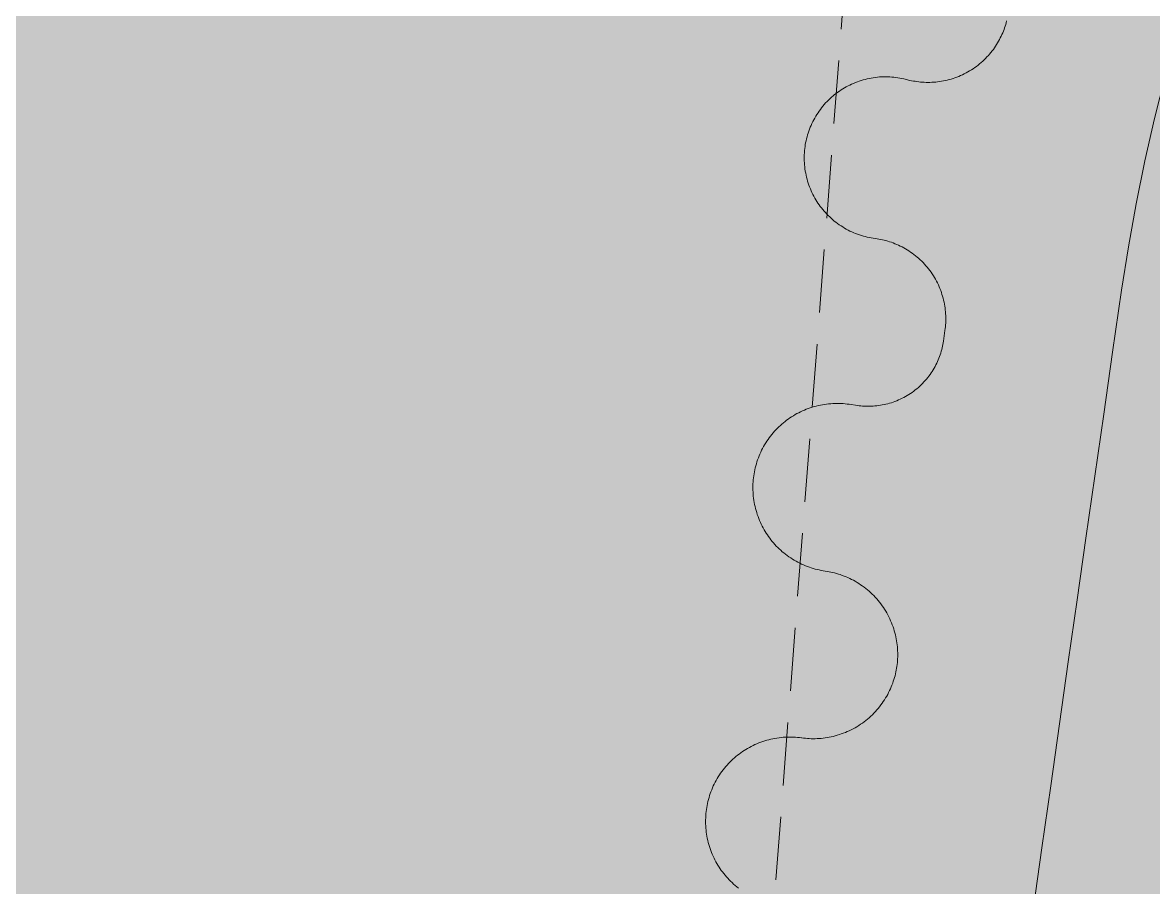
# Model space of a CAD drawing. Header units: millimetres. Extents: x 833941507 to 1669051331, y 817666127 to 1636299673.
# Drawn here: x 834573603.8 to 834573771.5, y 817990378.1 to 817990506.4 of the extents above; entities that cross this region are included whole.
import ezdxf

# ---------------------------------------------------------------- set-up
doc = ezdxf.new("R2010")
doc.units = ezdxf.units.MM
doc.header["$LTSCALE"] = 3
doc.linetypes.add('B0703', pattern=[4.6875, 3.125, -1.5625])
for name, color, linetype, lineweight in [('Hatch (CARR)', 252, 'Continuous', 35), ('Hatch (LTC&CB)', 252, 'Continuous', 35), ('UAJ-23FLOR-h', 251, 'Continuous', 9), ('UAJ-25CEIL-z', 8, 'B0703', 9), ('UAJ-42INFI', 1, 'Continuous', 18), ('UAJ-42INFI-a', 1, 'Continuous', 13), ('UAJ-42INFI-h', 251, 'Continuous', 9)]:
    doc.layers.add(name, color=color, linetype=linetype, lineweight=lineweight)
doc.layers.add('UAJ-00XREF', color=7, linetype='Continuous')

# ---------------------------------------------------------------- blocks, each defined once
blk = doc.blocks.new('GBP-LTC-LB01')
at = {"layer": 'UAJ-23FLOR-h'}
h = blk.add_hatch(dxfattribs=at)
h.set_pattern_fill('EARTH,_O', color=256, scale=180, angle=45)
h.set_pattern_definition([(48.9989, (834576001.8, 818046085.3), (-112.727, 1612.5107), [1143, -1143]), (48.9989, (834575678.3, 818046366.6), (-112.727, 1612.5107), [1143, -1143]), (48.9989, (834575354.8, 818046647.8), (-112.727, 1612.5107), [1143, -1143]), (138.9989, (834575340.7, 818046849.3), (-1612.5107, -112.727), [1143, -1143]), (138.9989, (834575621.9, 818047172.8), (-1612.5107, -112.727), [1143, -1143]), (138.9989, (834575903.1, 818047496.3), (-1612.5107, -112.727), [1143, -1143])])
h.paths.add_polyline_path([(834572173.05, 818200349.17), (834310583.74, 818182062.08), (834331502.24, 817882831.69), (834364939.69, 817885169.23), (834473095.7, 818011283.6), (834480533.7, 818020120.4), (834485095.05, 818025709.55), (834491375.7, 818033619), (834497063.4, 818041013), (834493145.8, 818043678.7), (834512788.5, 818074029.25), (834518712.45, 818083675.25), (834526231.3, 818096325.1), (834534646.05, 818111073.05), (834545956, 818131981.3), (834557204.6, 818154198.8), (834564040, 818168496.8), (834570941.16, 818183576.43), (834578367.8, 818200696.3)])
h.paths.add_polyline_path([(834382131.31, 817956469.98), (834418268.73, 817958996.07), (834422062.41, 817963855.9), (834428403.04, 817964299.38), (834467239.2, 818010695.58), (834466445.21, 818021738.79), (834476097.72, 818035709.03), (834485267.1, 818048983.2), (834487014.89, 818051460.43), (834497268.33, 818067303.42), (834492893.38, 818129890.09), (834448056.59, 818126755.66), (834416896.58, 818105052.11), (834382061.37, 818080788.99), (834386167.45, 818022059.16), (834377588.38, 818021459.47)], flags=16)
edge = h.paths.add_edge_path(flags=16)
edge.add_line((834540292.29, 818142076.07), (834533466.32, 818141614.13))
edge.add_line((834533466.32, 818141614.13), (834523258.01, 818143862.71))
edge.add_line((834523258.01, 818143862.71), (834525896.87, 818155838.93))
edge.add_arc((834558382.43, 818267025.45), 115835.02, 237.2183981, 253.7131266, ccw=False)
edge.add_line((834495664.92, 818169638.25), (834498267.59, 818132356.98))
edge.add_line((834498267.59, 818132356.98), (834496346.42, 818130135.01))
edge.add_line((834496346.42, 818130135.01), (834492879.88, 818129892.67))
edge.add_line((834492879.88, 818129892.67), (834494229.58, 818110587.62))
edge.add_line((834494229.58, 818110587.62), (834496326.13, 818110708.38))
edge.add_line((834496326.13, 818110708.38), (834498420.21, 818080753.55))
edge.add_line((834498420.21, 818080753.55), (834498046.12, 818080727.4))
edge.add_line((834498046.12, 818080727.4), (834498254.52, 818077746.38))
edge.add_line((834498254.52, 818077746.38), (834503061.09, 818078082.4))
edge.add_line((834503061.09, 818078082.4), (834504979.52, 818081212.1))
edge.add_line((834504979.52, 818081212.1), (834509429.02, 818088470.93))
edge.add_line((834509429.02, 818088470.93), (834515217.16, 818097913.59))
edge.add_line((834515217.16, 818097913.59), (834526067.43, 818116415.54))
edge.add_line((834526067.43, 818116415.54), (834532489.2, 818127888.68))
edge.add_line((834532489.2, 818127888.68), (834534830.9, 818132146.3))
edge.add_line((834534830.9, 818132146.3), (834540292.29, 818142076.07))
h = blk.add_hatch(dxfattribs=at)
h.set_pattern_fill('EARTH,_O', color=256, scale=180, angle=45)
h.set_pattern_definition([(45.0000001, (-1082349.7, 54794.9), (-3e-06, 1616.4461018), [1143, -1143]), (45.0000001, (-1082652.8, 55098), (-3e-06, 1616.4461018), [1143, -1143]), (45.0000001, (-1082955.9, 55401.1), (-3e-06, 1616.4461018), [1143, -1143]), (135.0000001, (-1082955.9, 55603.1), (-1616.4461018, -3e-06), [1143, -1143]), (135.0000001, (-1082652.8, 55906.2), (-1616.4461018, -3e-06), [1143, -1143]), (135.0000001, (-1082349.7, 56209.3), (-1616.4461018, -3e-06), [1143, -1143])])
h.paths.add_polyline_path([(834669469.25, 818015499.17), (834651080.82, 818014213.79), (834651091.33, 818014066.03), (834669479.76, 818015351.52)], flags=16)
edge = h.paths.add_edge_path()
edge.add_arc((834611763.61, 818123015.07), 22001.28, 94.000719, 118.688683)
edge.add_line((834601201.89, 818142315.5), (834593918.34, 818141228.38))
edge.add_arc((834611768.4, 818123014.03), 25502.69, 93.997159, 134.421275, ccw=False)
edge.add_line((834609990.68, 818148454.69), (834618164.36, 818149025.84))
edge.add_line((834618164.36, 818149025.84), (834618408.29, 818145534.91))
edge.add_line((834618408.29, 818145534.91), (834616365.41, 818145392.16))
edge.add_line((834616365.41, 818145392.16), (834616609.39, 818141900.69))
edge.add_line((834616609.39, 818141900.69), (834611621.55, 818141552.15))
edge.add_line((834611621.55, 818141552.15), (834611377.61, 818145043.07))
edge.add_line((834611377.61, 818145043.07), (834610228.61, 818144962.74))
h.paths.add_polyline_path([(834673232.94, 818197365.88), (834607546.49, 818192773.89), (834599172.5, 818174435.3), (834588349.1, 818152374.5), (834578621.55, 818133890.65), (834568418.3, 818115665.3), (834556456.7, 818095618.3), (834546606.4, 818080041.6), (834532219.3, 818058623.75), (834523692.15, 818046595.75), (834515683.5, 818035708.5), (834508244.2, 818025929.9), (834500656.3, 818016266.1), (834489786.8, 818002934.1), (834483448.3, 817995421.3), (834478637.6, 817989841.7), (834458453.75, 817967379.3), (834441506.5, 817949096.36), (834383075.75, 817886437.08), (834482026.69, 817893354.51), (834551919.04, 817920008.6), (834634905.13, 817930637.13), (834634023, 817939309.35), (834633770.07, 817941795.89), (834633577.69, 817943687.02), (834508697.04, 817930983.61), (834507053.46, 817930191.44), (834506409.46, 817939426.96), (834507656.94, 817945566.73), (834503417.08, 818006767.03), (834503064.37, 818011762.67), (834514052.91, 818025791.94), (834520784.65, 818034889.35), (834526318.86, 818042436.94), (834532381.69, 818050705.63), (834536345.72, 818056472.68), (834542258.41, 818065225.62), (834550405.86, 818077286.91), (834561579, 818095001.96), (834574522.66, 818117080.03), (834587768.88, 818140310.21), (834609774.13, 818143594.98), (834610001.97, 818140335.89), (834634252.54, 818142031.47), (834636806.9, 818105492.47), (834642791.48, 818105913.75), (834646278.56, 818056032.58), (834640293.17, 818055614.16), (834643382.34, 818011424.91), (834641138.41, 818011267.96), (834645775.78, 817944927.87), (834639048.36, 817944243.52), (834640362.12, 817931328.11), (834651070.39, 817932706.91), (834650587.67, 817936476.13), (834685105.74, 817940896.86), (834685588.46, 817937127.64), (834691373.79, 817937868.57)])
blk = doc.blocks.new('inf_010')
at = {"layer": 'UAJ-42INFI'}
for points in [[(889586452.63, 757797939.76), (889586452.88, 757797939.69), (889586453.14, 757797939.62), (889586453.4, 757797939.56), (889586453.66, 757797939.5), (889586453.92, 757797939.44), (889586454.19, 757797939.4), (889586454.46, 757797939.36), (889586454.74, 757797939.32), (889586455.01, 757797939.29), (889586455.29, 757797939.27), (889586455.57, 757797939.25), (889586455.86, 757797939.24), (889586456.14, 757797939.24), (889586456.43, 757797939.24), (889586456.72, 757797939.25), (889586457, 757797939.27), (889586457.3, 757797939.29), (889586457.59, 757797939.32), (889586457.88, 757797939.36), (889586458.17, 757797939.41), (889586458.46, 757797939.46), (889586458.75, 757797939.52), (889586459.04, 757797939.59), (889586459.33, 757797939.67), (889586459.62, 757797939.75), (889586459.9, 757797939.84), (889586460.19, 757797939.94), (889586460.47, 757797940.04), (889586460.75, 757797940.16), (889586461.03, 757797940.28), (889586461.3, 757797940.4), (889586461.57, 757797940.54), (889586461.84, 757797940.68), (889586462.11, 757797940.82), (889586462.37, 757797940.98), (889586462.62, 757797941.14), (889586462.87, 757797941.3), (889586463.12, 757797941.47), (889586463.36, 757797941.65), (889586463.6, 757797941.84), (889586463.83, 757797942.02), (889586464.06, 757797942.22), (889586464.28, 757797942.42), (889586464.5, 757797942.62), (889586464.7, 757797942.83), (889586464.91, 757797943.04), (889586465.11, 757797943.26), (889586465.3, 757797943.48), (889586465.48, 757797943.7), (889586465.66, 757797943.93), (889586465.83, 757797944.15), (889586466, 757797944.39), (889586466.16, 757797944.62), (889586466.31, 757797944.86), (889586466.45, 757797945.1), (889586466.59, 757797945.34), (889586466.73, 757797945.58), (889586466.85, 757797945.82), (889586466.97, 757797946.07), (889586467.09, 757797946.31), (889586467.19, 757797946.56), (889586467.3, 757797946.8), (889586467.39, 757797947.05), (889586467.48, 757797947.29), (889586467.56, 757797947.54)], [(889586445.57, 757797916.79), (889586445.28, 757797916.86), (889586445, 757797916.93), (889586444.71, 757797917.02), (889586444.42, 757797917.11), (889586444.14, 757797917.2), (889586443.86, 757797917.31), (889586443.58, 757797917.42), (889586443.3, 757797917.54), (889586443.02, 757797917.67), (889586442.75, 757797917.8), (889586442.48, 757797917.95), (889586442.21, 757797918.09), (889586441.95, 757797918.25), (889586441.69, 757797918.41), (889586441.43, 757797918.58), (889586441.18, 757797918.76), (889586440.94, 757797918.94), (889586440.69, 757797919.13), (889586440.46, 757797919.32), (889586440.23, 757797919.52), (889586440, 757797919.73), (889586439.78, 757797919.94), (889586439.57, 757797920.16), (889586439.36, 757797920.38), (889586439.15, 757797920.6), (889586438.96, 757797920.83), (889586438.77, 757797921.07), (889586438.58, 757797921.3), (889586438.41, 757797921.55), (889586438.24, 757797921.79), (889586438.08, 757797922.04), (889586437.92, 757797922.29), (889586437.77, 757797922.54), (889586437.62, 757797922.8), (889586437.49, 757797923.06), (889586437.35, 757797923.33), (889586437.23, 757797923.61), (889586437.11, 757797923.88), (889586436.99, 757797924.16), (889586436.89, 757797924.45), (889586436.79, 757797924.73), (889586436.7, 757797925.02), (889586436.61, 757797925.32), (889586436.53, 757797925.61), (889586436.46, 757797925.91), (889586436.4, 757797926.21), (889586436.34, 757797926.51), (889586436.3, 757797926.81), (889586436.26, 757797927.12), (889586436.22, 757797927.42), (889586436.2, 757797927.73), (889586436.18, 757797928.03), (889586436.17, 757797928.34), (889586436.17, 757797928.64), (889586436.18, 757797928.95), (889586436.19, 757797929.25), (889586436.22, 757797929.55), (889586436.25, 757797929.85), (889586436.28, 757797930.15), (889586436.33, 757797930.45), (889586436.38, 757797930.75), (889586436.44, 757797931.04), (889586436.5, 757797931.33), (889586436.57, 757797931.61), (889586436.65, 757797931.9), (889586436.74, 757797932.18), (889586436.83, 757797932.46), (889586436.94, 757797932.75), (889586437.04, 757797933.02), (889586437.16, 757797933.3), (889586437.28, 757797933.58), (889586437.41, 757797933.85), (889586437.55, 757797934.12), (889586437.7, 757797934.39), (889586437.85, 757797934.66), (889586438.01, 757797934.92), (889586438.17, 757797935.17), (889586438.35, 757797935.43), (889586438.52, 757797935.68), (889586438.71, 757797935.92), (889586438.9, 757797936.16), (889586439.1, 757797936.39), (889586439.3, 757797936.62), (889586439.51, 757797936.85), (889586439.72, 757797937.07), (889586439.94, 757797937.28), (889586440.17, 757797937.48), (889586440.4, 757797937.69), (889586440.63, 757797937.88), (889586440.87, 757797938.07), (889586441.11, 757797938.25), (889586441.35, 757797938.42), (889586441.6, 757797938.59), (889586441.85, 757797938.75), (889586442.1, 757797938.9), (889586442.36, 757797939.05), (889586442.62, 757797939.19), (889586442.88, 757797939.32), (889586443.15, 757797939.45), (889586443.43, 757797939.57), (889586443.7, 757797939.69), (889586443.98, 757797939.8), (889586444.27, 757797939.9), (889586444.56, 757797940), (889586444.85, 757797940.09), (889586445.14, 757797940.17), (889586445.44, 757797940.24), (889586445.73, 757797940.31), (889586446.03, 757797940.37), (889586446.34, 757797940.42), (889586446.64, 757797940.46), (889586446.94, 757797940.5), (889586447.25, 757797940.53), (889586447.55, 757797940.55), (889586447.86, 757797940.56), (889586448.17, 757797940.57), (889586448.47, 757797940.56), (889586448.78, 757797940.55), (889586449.08, 757797940.53), (889586449.38, 757797940.51), (889586449.69, 757797940.47), (889586449.98, 757797940.43), (889586450.28, 757797940.39), (889586450.58, 757797940.33), (889586450.87, 757797940.27), (889586451.16, 757797940.2), (889586451.45, 757797940.12), (889586451.73, 757797940.04)], [(889586451.73, 757797940.04), (889586452.63, 757797939.76)], [(889586446.14, 757797916.66), (889586445.57, 757797916.79)], [(889586455.24, 757797902.41), (889586455.29, 757797902.67), (889586455.34, 757797902.94), (889586455.38, 757797903.2), (889586455.42, 757797903.47), (889586455.45, 757797903.75), (889586455.47, 757797904.02), (889586455.49, 757797904.3), (889586455.5, 757797904.58), (889586455.51, 757797904.86), (889586455.51, 757797905.15), (889586455.5, 757797905.44), (889586455.48, 757797905.72), (889586455.46, 757797906.01), (889586455.43, 757797906.3), (889586455.4, 757797906.6), (889586455.35, 757797906.89), (889586455.3, 757797907.18), (889586455.24, 757797907.47), (889586455.17, 757797907.77), (889586455.1, 757797908.06), (889586455.02, 757797908.35), (889586454.93, 757797908.64), (889586454.83, 757797908.93), (889586454.73, 757797909.21), (889586454.61, 757797909.5), (889586454.49, 757797909.78), (889586454.37, 757797910.06), (889586454.23, 757797910.34), (889586454.09, 757797910.61), (889586453.94, 757797910.88), (889586453.79, 757797911.15), (889586453.62, 757797911.41), (889586453.45, 757797911.67), (889586453.28, 757797911.92), (889586453.09, 757797912.17), (889586452.91, 757797912.41), (889586452.71, 757797912.65), (889586452.51, 757797912.89), (889586452.31, 757797913.11), (889586452.09, 757797913.34), (889586451.88, 757797913.55), (889586451.66, 757797913.76), (889586451.43, 757797913.96), (889586451.2, 757797914.16), (889586450.97, 757797914.35), (889586450.73, 757797914.53), (889586450.49, 757797914.71), (889586450.25, 757797914.88), (889586450, 757797915.04), (889586449.75, 757797915.2), (889586449.5, 757797915.35), (889586449.25, 757797915.49), (889586448.99, 757797915.63), (889586448.74, 757797915.75), (889586448.48, 757797915.87), (889586448.22, 757797915.99), (889586447.96, 757797916.1), (889586447.7, 757797916.2), (889586447.44, 757797916.29), (889586447.18, 757797916.38), (889586446.92, 757797916.46), (889586446.66, 757797916.53), (889586446.4, 757797916.6), (889586446.14, 757797916.66)], [(889586454.89, 757797900.82), (889586455.24, 757797902.41)], [(889586441.52, 757797892.2), (889586441.76, 757797892.15), (889586442.01, 757797892.1), (889586442.26, 757797892.06), (889586442.52, 757797892.03), (889586442.77, 757797892), (889586443.03, 757797891.98), (889586443.29, 757797891.96), (889586443.56, 757797891.95), (889586443.83, 757797891.94), (889586444.09, 757797891.95), (889586444.36, 757797891.95), (889586444.64, 757797891.97), (889586444.91, 757797891.99), (889586445.18, 757797892.02), (889586445.46, 757797892.05), (889586445.73, 757797892.1), (889586446.01, 757797892.14), (889586446.28, 757797892.2), (889586446.56, 757797892.26), (889586446.83, 757797892.34), (889586447.11, 757797892.41), (889586447.38, 757797892.5), (889586447.65, 757797892.59), (889586447.92, 757797892.69), (889586448.19, 757797892.8), (889586448.46, 757797892.91), (889586448.72, 757797893.03), (889586448.98, 757797893.16), (889586449.24, 757797893.29), (889586449.49, 757797893.44), (889586449.74, 757797893.58), (889586449.99, 757797893.74), (889586450.23, 757797893.9), (889586450.47, 757797894.07), (889586450.71, 757797894.24), (889586450.93, 757797894.42), (889586451.16, 757797894.6), (889586451.38, 757797894.79), (889586451.59, 757797894.99), (889586451.8, 757797895.19), (889586452, 757797895.39), (889586452.2, 757797895.6), (889586452.39, 757797895.82), (889586452.57, 757797896.03), (889586452.75, 757797896.25), (889586452.92, 757797896.48), (889586453.09, 757797896.71), (889586453.24, 757797896.94), (889586453.4, 757797897.17), (889586453.54, 757797897.41), (889586453.68, 757797897.64), (889586453.81, 757797897.88), (889586453.94, 757797898.13), (889586454.06, 757797898.37), (889586454.17, 757797898.61), (889586454.28, 757797898.86), (889586454.38, 757797899.1), (889586454.47, 757797899.35), (889586454.55, 757797899.59), (889586454.63, 757797899.84), (889586454.71, 757797900.09), (889586454.78, 757797900.33), (889586454.84, 757797900.57), (889586454.89, 757797900.82)], [(889586435.04, 757797868.04), (889586434.75, 757797868.1), (889586434.46, 757797868.18), (889586434.17, 757797868.26), (889586433.87, 757797868.34), (889586433.59, 757797868.44), (889586433.3, 757797868.54), (889586433.01, 757797868.65), (889586432.73, 757797868.77), (889586432.45, 757797868.9), (889586432.17, 757797869.03), (889586431.89, 757797869.17), (889586431.62, 757797869.32), (889586431.35, 757797869.47), (889586431.08, 757797869.63), (889586430.82, 757797869.8), (889586430.56, 757797869.97), (889586430.31, 757797870.15), (889586430.06, 757797870.33), (889586429.82, 757797870.53), (889586429.58, 757797870.72), (889586429.34, 757797870.93), (889586429.12, 757797871.14), (889586428.89, 757797871.35), (889586428.68, 757797871.57), (889586428.47, 757797871.79), (889586428.26, 757797872.02), (889586428.06, 757797872.25), (889586427.87, 757797872.49), (889586427.69, 757797872.73), (889586427.51, 757797872.97), (889586427.33, 757797873.22), (889586427.17, 757797873.47), (889586427.01, 757797873.72), (889586426.85, 757797873.98), (889586426.71, 757797874.24), (889586426.56, 757797874.51), (889586426.43, 757797874.78), (889586426.3, 757797875.06), (889586426.17, 757797875.34), (889586426.06, 757797875.62), (889586425.95, 757797875.91), (889586425.84, 757797876.2), (889586425.74, 757797876.5), (889586425.66, 757797876.79), (889586425.57, 757797877.09), (889586425.5, 757797877.39), (889586425.43, 757797877.7), (889586425.37, 757797878), (889586425.32, 757797878.31), (889586425.28, 757797878.62), (889586425.24, 757797878.92), (889586425.21, 757797879.23), (889586425.19, 757797879.54), (889586425.17, 757797879.85), (889586425.17, 757797880.16), (889586425.17, 757797880.47), (889586425.18, 757797880.77), (889586425.2, 757797881.08), (889586425.22, 757797881.38), (889586425.25, 757797881.69), (889586425.29, 757797881.99), (889586425.34, 757797882.29), (889586425.39, 757797882.58), (889586425.45, 757797882.88), (889586425.51, 757797883.17), (889586425.59, 757797883.46), (889586425.67, 757797883.75), (889586425.76, 757797884.04), (889586425.85, 757797884.33), (889586425.96, 757797884.62), (889586426.07, 757797884.9), (889586426.19, 757797885.19), (889586426.31, 757797885.47), (889586426.44, 757797885.75), (889586426.58, 757797886.02), (889586426.73, 757797886.3), (889586426.88, 757797886.57), (889586427.04, 757797886.83), (889586427.21, 757797887.09), (889586427.38, 757797887.35), (889586427.56, 757797887.61), (889586427.75, 757797887.85), (889586427.94, 757797888.1), (889586428.14, 757797888.34), (889586428.34, 757797888.57), (889586428.55, 757797888.8), (889586428.77, 757797889.02), (889586428.98, 757797889.24), (889586429.21, 757797889.45), (889586429.44, 757797889.65), (889586429.67, 757797889.85), (889586429.91, 757797890.04), (889586430.15, 757797890.23), (889586430.39, 757797890.41), (889586430.64, 757797890.58), (889586430.89, 757797890.75), (889586431.14, 757797890.9), (889586431.4, 757797891.06), (889586431.66, 757797891.21), (889586431.93, 757797891.35), (889586432.2, 757797891.49), (889586432.48, 757797891.62), (889586432.76, 757797891.74), (889586433.04, 757797891.86), (889586433.33, 757797891.97), (889586433.62, 757797892.07), (889586433.91, 757797892.17), (889586434.21, 757797892.26), (889586434.51, 757797892.34), (889586434.81, 757797892.41), (889586435.11, 757797892.48), (889586435.42, 757797892.54), (889586435.73, 757797892.59), (889586436.03, 757797892.64), (889586436.34, 757797892.67), (889586436.65, 757797892.7), (889586436.96, 757797892.72), (889586437.27, 757797892.74), (889586437.58, 757797892.74), (889586437.89, 757797892.74), (889586438.19, 757797892.73), (889586438.5, 757797892.71), (889586438.8, 757797892.69), (889586439.11, 757797892.66), (889586439.41, 757797892.62), (889586439.71, 757797892.57), (889586440, 757797892.52), (889586440.3, 757797892.46)], [(889586440.3, 757797892.46), (889586441.52, 757797892.2)], [(889586429.83, 757797843.6), (889586430.1, 757797843.54), (889586430.38, 757797843.5), (889586430.66, 757797843.45), (889586430.94, 757797843.42), (889586431.22, 757797843.38), (889586431.51, 757797843.36), (889586431.8, 757797843.34), (889586432.1, 757797843.33), (889586432.39, 757797843.33), (889586432.69, 757797843.33), (889586432.99, 757797843.34), (889586433.29, 757797843.35), (889586433.59, 757797843.38), (889586433.9, 757797843.41), (889586434.2, 757797843.45), (889586434.51, 757797843.5), (889586434.81, 757797843.55), (889586435.12, 757797843.62), (889586435.43, 757797843.69), (889586435.73, 757797843.77), (889586436.03, 757797843.85), (889586436.34, 757797843.95), (889586436.64, 757797844.05), (889586436.94, 757797844.16), (889586437.23, 757797844.28), (889586437.53, 757797844.41), (889586437.82, 757797844.55), (889586438.11, 757797844.69), (889586438.4, 757797844.84), (889586438.68, 757797845), (889586438.96, 757797845.16), (889586439.23, 757797845.33), (889586439.5, 757797845.51), (889586439.76, 757797845.7), (889586440.02, 757797845.89), (889586440.27, 757797846.09), (889586440.52, 757797846.3), (889586440.77, 757797846.51), (889586441, 757797846.73), (889586441.23, 757797846.95), (889586441.46, 757797847.18), (889586441.67, 757797847.41), (889586441.88, 757797847.65), (889586442.09, 757797847.89), (889586442.28, 757797848.13), (889586442.47, 757797848.38), (889586442.66, 757797848.64), (889586442.83, 757797848.89), (889586443, 757797849.15), (889586443.16, 757797849.41), (889586443.32, 757797849.68), (889586443.46, 757797849.95), (889586443.6, 757797850.21), (889586443.73, 757797850.48), (889586443.86, 757797850.75), (889586443.97, 757797851.03), (889586444.08, 757797851.3), (889586444.18, 757797851.57), (889586444.28, 757797851.84), (889586444.37, 757797852.12), (889586444.45, 757797852.39), (889586444.52, 757797852.66), (889586444.59, 757797852.93), (889586444.65, 757797853.2), (889586444.71, 757797853.48), (889586444.76, 757797853.75), (889586444.8, 757797854.03), (889586444.84, 757797854.31), (889586444.87, 757797854.6), (889586444.89, 757797854.89), (889586444.91, 757797855.18), (889586444.92, 757797855.47), (889586444.93, 757797855.77), (889586444.92, 757797856.06), (889586444.92, 757797856.36), (889586444.9, 757797856.67), (889586444.87, 757797856.97), (889586444.84, 757797857.27), (889586444.8, 757797857.58), (889586444.76, 757797857.88), (889586444.7, 757797858.19), (889586444.64, 757797858.49), (889586444.57, 757797858.8), (889586444.49, 757797859.11), (889586444.4, 757797859.41), (889586444.3, 757797859.71), (889586444.2, 757797860.01), (889586444.09, 757797860.31), (889586443.97, 757797860.61), (889586443.84, 757797860.9), (889586443.71, 757797861.2), (889586443.57, 757797861.49), (889586443.42, 757797861.77), (889586443.26, 757797862.05), (889586443.09, 757797862.33), (889586442.92, 757797862.6), (889586442.74, 757797862.87), (889586442.56, 757797863.14), (889586442.36, 757797863.4), (889586442.17, 757797863.65), (889586441.96, 757797863.9), (889586441.75, 757797864.14), (889586441.53, 757797864.38), (889586441.31, 757797864.61), (889586441.08, 757797864.83), (889586440.85, 757797865.05), (889586440.61, 757797865.26), (889586440.37, 757797865.47), (889586440.12, 757797865.66), (889586439.88, 757797865.85), (889586439.62, 757797866.04), (889586439.37, 757797866.21), (889586439.11, 757797866.38), (889586438.84, 757797866.54), (889586438.58, 757797866.69), (889586438.31, 757797866.84), (889586438.05, 757797866.98), (889586437.78, 757797867.11), (889586437.5, 757797867.23), (889586437.23, 757797867.35), (889586436.96, 757797867.46), (889586436.69, 757797867.56), (889586436.41, 757797867.66), (889586436.14, 757797867.75), (889586435.87, 757797867.83), (889586435.6, 757797867.9), (889586435.33, 757797867.97), (889586435.05, 757797868.03)], [(889586435.05, 757797868.03), (889586435.04, 757797868.04)], [(889586418.92, 757797822.04), (889586418.69, 757797822.25), (889586418.46, 757797822.46), (889586418.25, 757797822.68), (889586418.04, 757797822.91), (889586417.83, 757797823.13), (889586417.63, 757797823.36), (889586417.44, 757797823.6), (889586417.25, 757797823.84), (889586417.07, 757797824.08), (889586416.9, 757797824.33), (889586416.73, 757797824.58), (889586416.57, 757797824.83), (889586416.42, 757797825.09), (889586416.27, 757797825.35), (889586416.13, 757797825.62), (889586415.99, 757797825.89), (889586415.86, 757797826.17), (889586415.73, 757797826.45), (889586415.62, 757797826.73), (889586415.51, 757797827.02), (889586415.4, 757797827.31), (889586415.3, 757797827.6), (889586415.21, 757797827.9), (889586415.13, 757797828.2), (889586415.06, 757797828.5), (889586414.99, 757797828.8), (889586414.93, 757797829.11), (889586414.87, 757797829.41), (889586414.83, 757797829.72), (889586414.79, 757797830.03), (889586414.76, 757797830.34), (889586414.74, 757797830.65), (889586414.72, 757797830.96), (889586414.72, 757797831.26), (889586414.72, 757797831.57), (889586414.73, 757797831.88), (889586414.74, 757797832.19), (889586414.77, 757797832.49), (889586414.8, 757797832.79), (889586414.83, 757797833.09), (889586414.88, 757797833.39), (889586414.93, 757797833.69), (889586414.99, 757797833.98), (889586415.06, 757797834.28), (889586415.13, 757797834.57), (889586415.21, 757797834.86), (889586415.3, 757797835.15), (889586415.39, 757797835.44), (889586415.5, 757797835.73), (889586415.61, 757797836.01), (889586415.72, 757797836.3), (889586415.85, 757797836.58), (889586415.98, 757797836.86), (889586416.12, 757797837.13), (889586416.26, 757797837.41), (889586416.42, 757797837.68), (889586416.58, 757797837.94), (889586416.74, 757797838.2), (889586416.92, 757797838.46), (889586417.09, 757797838.72), (889586417.28, 757797838.97), (889586417.47, 757797839.21), (889586417.67, 757797839.45), (889586417.87, 757797839.68), (889586418.08, 757797839.91), (889586418.29, 757797840.14), (889586418.51, 757797840.35), (889586418.74, 757797840.56), (889586418.96, 757797840.77), (889586419.19, 757797840.97), (889586419.43, 757797841.16), (889586419.67, 757797841.35), (889586419.91, 757797841.53), (889586420.16, 757797841.7), (889586420.41, 757797841.86), (889586420.66, 757797842.02), (889586420.92, 757797842.18), (889586421.18, 757797842.33), (889586421.45, 757797842.47), (889586421.72, 757797842.61), (889586422, 757797842.74), (889586422.28, 757797842.86), (889586422.56, 757797842.98), (889586422.85, 757797843.09), (889586423.14, 757797843.2), (889586423.43, 757797843.29), (889586423.73, 757797843.38), (889586424.03, 757797843.47), (889586424.33, 757797843.54), (889586424.63, 757797843.61), (889586424.94, 757797843.67), (889586425.25, 757797843.72), (889586425.55, 757797843.77), (889586425.86, 757797843.8), (889586426.17, 757797843.83), (889586426.48, 757797843.86), (889586426.79, 757797843.87), (889586427.1, 757797843.88), (889586427.4, 757797843.88), (889586427.71, 757797843.87), (889586428.02, 757797843.85), (889586428.32, 757797843.83), (889586428.62, 757797843.8), (889586428.93, 757797843.76), (889586429.22, 757797843.71), (889586429.52, 757797843.66), (889586429.81, 757797843.6)], [(889586429.81, 757797843.6), (889586429.83, 757797843.6)]]:
    blk.add_lwpolyline(points, dxfattribs=at)
blk = doc.blocks.new('3A35X-MADL-P-LT-B01-0')
at = {"layer": 'UAJ-25CEIL-z'}
blk.add_line((834573278.78, 817984700.64), (834573753.94, 817990879.04), dxfattribs=at)
at = {"layer": 'UAJ-42INFI'}
for points in [[(834573766.77, 817990466.63, -0.373803), (834574044.97, 817990706.5)], [(834573563.33, 817988101.54, -0.029016), (834573766.77, 817990466.63)], [(834573613.31, 817988100.15, -0.029016), (834573816.25, 817990459.47, -0.029016)]]:
    blk.add_lwpolyline(points, format="xyb", dxfattribs=at)
at = {"layer": 'UAJ-42INFI-a'}
for centre, radius, start, end in [((834573369.27, 817983810.32), 7515, 86.95472, 118.153949), ((834573364.48, 817983823.21), 7353.2, 84.947947, 118.178689), ((834573362.72, 817983827.96), 7298.19, 84.924949, 118.184198)]:
    blk.add_arc(centre, radius, start, end, dxfattribs=at)
at = {"layer": 'UAJ-42INFI-h'}
blk.add_lwpolyline([(834573865.74, 817990452.3, -0.308281), (834574002.7, 817990601.73), (834574463.78, 817987625.33, -0.475055), (834574256.24, 817987394.95), (834573956.31, 817987409.81, -0.294947), (834573779.76, 817987536.1, -0.116476), (834573663.29, 817988098.76, -0.029016), (834573865.74, 817990452.3)], format="xyb", dxfattribs=at)
at = {"rotation": 3.998908525164564}
blk.add_blockref('inf_010', (-0.01, 0.01), dxfattribs=at)

msp = doc.modelspace()

# ---------------------------------------------------------------- hatches: boundary and pattern name
at = {"layer": 'Hatch (CARR)'}
h = msp.add_hatch(dxfattribs=at)
h.set_pattern_fill('ANSI36', color=256, scale=150, angle=90)
h.set_pattern_definition([(135, (-187022.3, -52565.44), (-926.08891249, 252.5697034), [1190.625, -238.125, 0, -238.125])])
edge = h.paths.add_edge_path()
edge.add_line((834611924.53, 818109421.98), (834607685.93, 818109069.03))
edge.add_line((834607685.93, 818109069.03), (834607665.21, 818107991.06))
edge.add_arc((834589039.26, 818108445.6), 18631.5, 309.865898, 358.602068, ccw=False)
edge.add_arc((834615999.11, 818076947.93), 22831.06, 131.128719, 153.798926)
edge.add_arc((834586528.44, 818091417.12), 10000.02, 275.074548, 333.967897, ccw=False)
edge.add_line((834587412.96, 818081456.29), (834588264.12, 818069423.81))
edge.add_arc((834582903.89, 818050145.04), 20010.07, 39.448108, 74.462065, ccw=False)
edge.add_arc((834615731.57, 818077154), 22500.4, 219.443807, 234.520216)
edge.add_arc((834588161.64, 818038473.41), 25000.01, 12.166064, 54.52036, ccw=False)
edge.add_arc((834582999.18, 818037622.78), 30226.87, 2.039971, 11.679977, ccw=False)
edge.add_line((834613206.9, 818038698.76), (834615631.26, 818004019.26))
edge.add_arc((834569688.78, 818001746.14), 45998.68, -6.715736, 2.832547, ccw=False)
edge.add_arc((834571414.07, 818001695.79), 44279.6, 274.627227, 353.087902, ccw=False)
edge.add_line((834574986.22, 817957560.51), (834554838.44, 817955511.33))
edge.add_line((834554838.44, 817955511.33), (834555086.07, 817951969.1))
edge.add_line((834555086.07, 817951969.1), (834553985.14, 817951373.93))
edge.add_line((834553985.14, 817951373.93), (834556566.9, 817951132.02))
edge.add_line((834556566.9, 817951132.02), (834554870.83, 817950512.53))
edge.add_line((834554870.83, 817950512.53), (834555242.26, 817945199.33))
edge.add_line((834555242.26, 817945199.33), (834580663.58, 817947785.24))
edge.add_arc((834575886.06, 817997961), 50402.7, 275.439056, 360)
edge.add_arc((834575886.06, 817997961), 50402.7, 0, 6.033545)
edge.add_line((834626009.56, 818003258.87), (834625320, 818013122.62))
edge.add_arc((834725073.73, 818020096.29), 99997.19, 179.2295533, 183.9989755, ccw=False)
edge.add_line((834625085.58, 818021440.9), (834625236.7, 818032677.88))
edge.add_arc((834627922.06, 818032658), 2685.43, 108.98118, 179.57597, ccw=False)
edge.add_arc((834628204.41, 818032510.48), 2924.98, 77.00889, 113.27543, ccw=False)
edge.add_line((834628861.95, 818035360.6), (834628476.34, 818040874.23))
edge.add_arc((834628077.5, 818035877.4), 5012.73, 85.43643, 98.7313)
edge.add_arc((834628036.86, 818036256.39), 4631.99, 98.94599, 115.25566)
edge.add_arc((834625847.25, 818040897.82), 499.99, 179.2291, 295.2567, ccw=False)
edge.add_line((834625347.3, 818040904.54), (834625429.52, 818047019.11))
edge.add_arc((834645427.71, 818046750.21), 20000, 165.345013, 179.22962, ccw=False)
edge.add_line((834626078.37, 818051810.17), (834626528.55, 818053531.69))
edge.add_arc((834626915.54, 818053430.49), 400, 10.6952, 165.3453, ccw=False)
edge.add_arc((834673015.67, 818062137.18), 46515.12, 190.695171, 201.393906)
edge.add_line((834629705.69, 818045169.49), (834632608.66, 818049408.19))
edge.add_arc((834657538.96, 818054466.69), 25438.32, 165.436059, 191.469924, ccw=False)
edge.add_arc((834645834.11, 818057254.43), 13410.81, 134.755157, 164.388681, ccw=False)
edge.add_arc((834654069.52, 818049100.07), 25000, 110.949167, 135, ccw=False)
edge.add_line((834645131.03, 818072447.52), (834644597.61, 818080086.57))
edge.add_arc((834649926.78, 818053872.79), 26750, 101.491438, 112.960099)
edge.add_arc((834639130.33, 818079447.94), 1011.22, 186.41269, 290.94883, ccw=False)
edge.add_arc((834615732.29, 818077144.81), 22500, 5.586125, 15.960514)
edge.add_arc((834638326.4, 818083606.72), 1000, 72.18054, 195.96056, ccw=False)
edge.add_arc((834652938.87, 818129065.91), 46750, 252.180437, 259.459176)
edge.add_line((834644386.61, 818083104.83), (834643939.74, 818089497.14))
edge.add_arc((834650687.74, 818128671.74), 39751.54, 240.552646, 260.226455, ccw=False)
edge.add_arc((834638496.4, 818107130.24), 14999.51, 192.881128, 240.651972, ccw=False)
edge.add_line((834623874.36, 818103786.42), (834622817.43, 818108620.33))
edge.add_arc((834642767.11, 818112268.77), 20280.55, 185.544236, 190.363831, ccw=False)
edge.add_line((834622581.43, 818110309.38), (834612780.93, 818109493.29))
edge.add_arc((834641861.42, 818113470.75), 29351.23, 187.788264, 192.644584)
edge.add_line((834613222.05, 818107045.69), (834612137.99, 818106966.76))
edge.add_arc((834678301.99, 818113956.17), 66532.15, 183.9077542, 186.0302271, ccw=False)
edge = h.paths.add_edge_path(flags=16)
edge.add_arc((834615731.29, 818077153.7), 12500, 0, 180)
edge.add_arc((834615731.29, 818077153.7), 12500, 180, 360)
edge = h.paths.add_edge_path(flags=16)
edge.add_line((834611868.95, 818104450.81), (834613972.75, 818104597.88))
edge.add_line((834613972.75, 818104597.88), (834614793.18, 818100839.53))
edge.add_arc((834613826.07, 818100578.15), 1001.8, -85.3038, 15.12379, ccw=False)
edge.add_arc((834619584.26, 818044960.88), 54912.99, 95.933068, 97.326955)
edge.add_arc((834612511.22, 818100425.75), 1002.71, 172.27337, 273.99855, ccw=False)
edge.add_arc((834561933.96, 818106999.55), 50000, 352.600915, 357.078102)
edge = h.paths.add_edge_path(flags=16)
edge.add_line((834620090.91, 818049922.98), (834618289.66, 818049797.05))
edge.add_arc((834580970.7, 818042316.77), 38061.25, 11.334275, 15.917952)
edge.add_arc((834591802.88, 818043743.07), 27300.13, 19.276237, 22.152589)
edge.add_arc((834617550.89, 818054225.79), 500, 94.5376, 202.1526, ccw=False)
edge.add_arc((834615731.29, 818077153.7), 22500, 274.53759, 280.052608)
edge.add_arc((834619745.99, 818054506.8), 500, -8.8617, 100.0526, ccw=False)
edge.add_arc((834638671.98, 818051564.06), 18653.4, 171.162659, 185.047268)
edge = h.paths.add_edge_path(flags=16)
edge.add_line((834620198.06, 818047424.37), (834618701.71, 818047319.76))
edge.add_line((834618701.71, 818047319.76), (834619053.65, 818042377.79))
edge.add_line((834619053.65, 818042377.79), (834619277.55, 818039251.24))
edge.add_line((834619277.55, 818039251.24), (834621789.24, 818004177.33))
edge.add_arc((834571670.9, 818002621.7), 50142.48, -82.809427, 1.77783, ccw=False)
edge.add_line((834577947.23, 817952873.58), (834554875.83, 817950440.96))
edge.add_line((834554875.83, 817950440.96), (834554896.6, 817950143.9))
edge.add_line((834554896.6, 817950143.9), (834580030.46, 817952804.26))
edge.add_arc((834573485.43, 818001019.32), 48657.26, 277.730459, 360)
edge.add_line((834622142.69, 818001019.32), (834619659.92, 818038109.18))
edge.add_arc((834783609.84, 818029932.1), 164153.72, 174.3889035, 177.1447146, ccw=False)
edge.add_arc((834619491.3, 818046225.82), 789.84, 342.04557, 367.17034)
edge.add_line((834620274.96, 818046324.4), (834620198.06, 818047424.37))
h = msp.add_hatch(dxfattribs=at)
h.set_pattern_fill('ANSI37', color=10, scale=150)
edge = h.paths.add_edge_path()
edge.add_line((834608124.67, 818053522.58), (834606147.8, 818052086.92))
edge.add_line((834606147.8, 818052086.92), (834607353.97, 818050426.06))
edge.add_line((834607353.97, 818050426.06), (834609862.86, 818014620.63))
edge.add_line((834609862.86, 818014620.63), (834609379.08, 818014586.81))
edge.add_line((834609379.08, 818014586.81), (834610086.25, 818004483.1))
edge.add_line((834610086.25, 818004483.1), (834610539.27, 818004514.77))
edge.add_line((834610539.27, 818004514.77), (834610706.64, 818002120.62))
edge.add_line((834610706.64, 818002120.62), (834610557.77, 818002110.21))
edge.add_line((834610557.77, 818002110.21), (834610834.56, 817998139.85))
edge.add_line((834610834.56, 817998139.85), (834610486.99, 817998114.18))
edge.add_arc((834520229.53, 818026403.03), 94586.84, 332.7181106, 342.5977552, ccw=False)
edge.add_arc((834534026.5, 818020533.46), 79641.88, 325.3815398, 331.9213713, ccw=False)
edge.add_arc((834533795.72, 818020683.06), 79916.79, 321.0383391, 325.3872696, ccw=False)
edge.add_line((834595936.37, 817970431.36), (834591911.27, 817966463.99))
edge.add_arc((834580976.59, 817976781.73), 15034.06, 287.247267, 316.662797, ccw=False)
edge.add_arc((834571080.29, 818003715), 43715.04, 276.73322, 289.168661, ccw=False)
edge.add_line((834576205.73, 817960301.47), (834554660.6, 817958055.21))
edge.add_line((834554660.6, 817958055.21), (834554838.44, 817955511.33))
edge.add_line((834554838.44, 817955511.33), (834574986.22, 817957560.51))
edge.add_arc((834571414.07, 818001695.79), 44279.6, 274.627227, 353.087902)
edge.add_line((834615371.84, 817996366.89), (834612824.42, 818001153.58))
edge.add_line((834612824.42, 818001153.58), (834610209.13, 818038562.08))
edge.add_line((834610209.13, 818038562.08), (834612600.29, 818043741.45))
edge.add_arc((834588170.03, 818038475.53), 24991.35, 12.163932, 16.094758)
edge.add_line((834612181.83, 818045403.8), (834610162.71, 818046731.91))
edge.add_arc((834588161.64, 818038473.42), 23500, 20.574494, 27.032904)
edge.add_line((834609094.16, 818049154.22), (834610023.49, 818050600.23))
edge.add_arc((834588161.69, 818038473.47), 24999.93, 29.017166, 37.010848)
h = msp.add_hatch(dxfattribs=at)
h.set_pattern_fill('GOST_GLASS', color=256, scale=75, angle=90)
edge = h.paths.add_edge_path()
edge.add_line((834620198.06, 818047424.37), (834618701.71, 818047319.76))
edge.add_line((834618701.71, 818047319.76), (834619053.65, 818042377.79))
edge.add_line((834619053.65, 818042377.79), (834619277.55, 818039251.24))
edge.add_line((834619277.55, 818039251.24), (834621789.24, 818004177.33))
edge.add_arc((834571670.9, 818002621.7), 50142.48, -82.809427, 1.77783, ccw=False)
edge.add_line((834577947.23, 817952873.58), (834554875.83, 817950440.96))
edge.add_line((834554875.83, 817950440.96), (834554896.6, 817950143.9))
edge.add_line((834554896.6, 817950143.9), (834580030.46, 817952804.26))
edge.add_arc((834573485.43, 818001019.32), 48657.26, 277.730459, 360)
edge.add_line((834622142.69, 818001019.32), (834619659.92, 818038109.18))
edge.add_arc((834783609.84, 818029932.1), 164153.72, 174.3889035, 177.1447146, ccw=False)
edge.add_arc((834619491.3, 818046225.82), 789.84, 342.04557, 367.17034)
edge.add_line((834620274.96, 818046324.4), (834620198.06, 818047424.37))
at = {"layer": 'Hatch (LTC&CB)'}
h = msp.add_hatch(dxfattribs=at)
h.set_pattern_fill('ANSI38', color=256, scale=100)
h.set_pattern_definition([(318.99984, (834479093.73, 818230174.15), (208.29942, 239.6197), []), (48.99984, (834479093.73, 818230174.15), (176.97914, 687.53882), [793.75, -476.25])])
edge = h.paths.add_edge_path()
edge.add_line((834601196.19, 818142314.52), (834603754.26, 818142696.37))
edge.add_line((834603754.26, 818142696.37), (834603901.9, 818141707.33))
edge.add_line((834603901.9, 818141707.33), (834603810.47, 818141693.69))
edge.add_arc((834611763.29, 818123016.36), 20300, 113.064358, 141.357581)
edge.add_line((834595907.81, 818135692.86), (834595395.45, 818135656.86))
edge.add_line((834595395.45, 818135656.86), (834583111.72, 818114341.03))
edge.add_line((834583111.72, 818114341.03), (834578121.58, 818106513.89))
edge.add_line((834578121.58, 818106513.89), (834575731.65, 818102809.5))
edge.add_line((834575731.65, 818102809.5), (834574387.45, 818100725.98))
edge.add_line((834574387.45, 818100725.98), (834573113.98, 818098752.1))
edge.add_line((834573113.98, 818098752.1), (834573145.25, 818098730.65))
edge.add_line((834573145.25, 818098730.65), (834569989.11, 818093770.2))
edge.add_line((834569989.11, 818093770.2), (834566535, 818088385.68))
edge.add_line((834566535, 818088385.68), (834566514.09, 818088398.3))
edge.add_line((834566514.09, 818088398.3), (834558743.61, 818076256.63))
edge.add_line((834558743.61, 818076256.63), (834557653.4, 818074495.71))
edge.add_line((834557653.4, 818074495.71), (834553498.92, 818068288.56))
edge.add_line((834553498.92, 818068288.56), (834548580.86, 818060932.13))
edge.add_line((834548580.86, 818060932.13), (834544328.26, 818054726.34))
edge.add_line((834544328.26, 818054726.34), (834544332.15, 818054704.66))
edge.add_line((834544332.15, 818054704.66), (834540324.6, 818048716.69))
edge.add_line((834540324.6, 818048716.69), (834541041.32, 818048232.54))
edge.add_line((834541041.32, 818048232.54), (834540089.73, 818046823.83))
edge.add_line((834540089.73, 818046823.83), (834539737.55, 818047061.73))
edge.add_line((834539737.55, 818047061.73), (834533115.75, 818038377.74))
edge.add_line((834533115.75, 818038377.74), (834515220.96, 818015146.63))
edge.add_arc((834538026.01, 818000636.26), 27030, 147.532263, 176.187088)
edge.add_line((834511055.84, 818002433.72), (834511444.99, 817996891.23))
edge.add_line((834511444.99, 817996891.23), (834511474.11, 817996474.65))
edge.add_line((834511474.11, 817996474.65), (834508641.22, 817996276.61))
edge.add_line((834508641.22, 817996276.61), (834508910.68, 817992422.05))
edge.add_line((834508910.68, 817992422.05), (834511353.38, 817992955.96))
edge.add_line((834511353.38, 817992955.96), (834513357.66, 817964213.01))
edge.add_line((834513357.66, 817964213.01), (834513308.95, 817964209.6))
edge.add_line((834513308.95, 817964209.6), (834513879.4, 817955918.75))
edge.add_line((834513879.4, 817955918.75), (834514876.61, 817955988.46))
edge.add_line((834514876.61, 817955988.46), (834515053.07, 817953464.41))
edge.add_arc((834528221.07, 817954382.99), 13200, 183.990417, 259.837233)
edge.add_line((834525891.99, 817941390.09), (834525974.53, 817940578.71))
edge.add_line((834525974.53, 817940578.71), (834555356.34, 817943567.49))
edge.add_line((834555356.34, 817943567.49), (834594711.69, 817947570.8))
edge.add_line((834594711.69, 817947570.8), (834594754.2, 817947152.96))
edge.add_line((834594754.2, 817947152.96), (834616096.9, 817949323.98))
edge.add_line((834616096.9, 817949323.98), (834631854.21, 817950926.85))
edge.add_line((834631854.21, 817950926.85), (834631836.71, 817951177.16))
edge.add_line((834631836.71, 817951177.16), (834639760.38, 817951731.08))
edge.add_line((834639760.38, 817951731.08), (834640506.97, 817944391.59))
edge.add_line((834640506.97, 817944391.59), (834508703.57, 817930984.28))
edge.add_line((834508703.57, 817930984.28), (834508663.51, 817930982.16))
edge.add_line((834508663.51, 817930982.16), (834507053.46, 817930191.44))
edge.add_line((834507053.46, 817930191.44), (834506409.46, 817939426.96))
edge.add_line((834506409.46, 817939426.96), (834507674.95, 817945699.32))
edge.add_line((834507674.95, 817945699.32), (834503067.5, 818011766.68))
edge.add_line((834503067.5, 818011766.68), (834515005.94, 818027008.3))
edge.add_line((834515005.94, 818027008.3), (834526318.86, 818042436.95))
edge.add_line((834526318.86, 818042436.95), (834533248.43, 818051887.55))
edge.add_line((834533248.43, 818051887.55), (834545204.94, 818069586.37))
edge.add_line((834545204.94, 818069586.37), (834551695.41, 818079200.62))
edge.add_line((834551695.41, 818079200.62), (834551700.66, 818079300.57))
edge.add_line((834551700.66, 818079300.57), (834554860.11, 818084257.51))
edge.add_line((834554860.11, 818084257.51), (834556162.94, 818086301.54))
edge.add_line((834556162.94, 818086301.54), (834561579.11, 818095002.15))
edge.add_line((834561579.11, 818095002.15), (834564610.19, 818100023.59))
edge.add_line((834564610.19, 818100023.59), (834566711.84, 818103505.28))
edge.add_line((834566711.84, 818103505.28), (834567220.96, 818104369.68))
edge.add_line((834567220.96, 818104369.68), (834571219.85, 818111331.33))
edge.add_line((834571219.85, 818111331.33), (834579233.58, 818125278.3))
edge.add_line((834579233.58, 818125278.3), (834584805.19, 818135090.79))
edge.add_line((834584805.19, 818135090.79), (834587768.44, 818140310.15))
edge.add_line((834587768.44, 818140310.15), (834593953.37, 818141233.38))
edge.add_arc((834611682.41, 818123278.84), 25232.61, 93.846032, 134.637937, ccw=False)
edge.add_line((834609989.92, 818148454.62), (834618164.07, 818149025.82))
edge.add_line((834618164.07, 818149025.82), (834618408.01, 818145534.9))
edge.add_line((834618408.01, 818145534.9), (834616365.13, 818145392.15))
edge.add_line((834616365.13, 818145392.15), (834616609.11, 818141900.67))
edge.add_line((834616609.11, 818141900.67), (834611621.27, 818141552.12))
edge.add_line((834611621.27, 818141552.12), (834611377.33, 818145043.04))
edge.add_arc((834611845.2, 818122938.11), 22109.88, 91.212521, 118.792578)
h = msp.add_hatch(color=256, dxfattribs=at)
h.dxf.hatch_style = 1
edge = h.paths.add_edge_path()
edge.add_line((834513358.83, 817964213.1), (834514805.29, 817964314.21))
edge.add_line((834514805.29, 817964314.21), (834514905.32, 817962883.32))
edge.add_line((834514905.32, 817962883.32), (834522015.98, 817959924.65))
edge.add_line((834522015.98, 817959924.65), (834527599.83, 817958234.85))
edge.add_line((834527599.83, 817958234.85), (834531627.41, 817957331.96))
edge.add_line((834531627.41, 817957331.96), (834538597.73, 817957185.8))
edge.add_line((834538597.73, 817957185.8), (834550283.84, 817958000.71))
edge.add_line((834550283.84, 817958000.71), (834576164.25, 817960699.31))
edge.add_arc((834571429.66, 818001700.88), 41274.03, 276.586959, 289.104779)
edge.add_line((834584938.52, 817962700.16), (834585387.44, 817962731.44))
edge.add_line((834585387.44, 817962731.44), (834585119.41, 817966565.54))
edge.add_line((834585119.41, 817966565.54), (834584671.75, 817966534.24))
edge.add_line((834584671.75, 817966534.24), (834582845.22, 817993361.89))
edge.add_line((834582845.22, 817993361.89), (834584586.66, 817993483.63))
edge.add_line((834584586.66, 817993483.63), (834584565.21, 817993788.17))
edge.add_line((834584565.21, 817993788.17), (834583546.6, 817993716.97))
edge.add_line((834583546.6, 817993716.97), (834579511.62, 818051438.28))
edge.add_line((834579511.62, 818051438.28), (834571357.07, 818050868.21))
edge.add_line((834571357.07, 818050868.21), (834571728.42, 818045556.24))
edge.add_line((834571728.42, 818045556.24), (834551421, 818044136.6))
edge.add_line((834551421, 818044136.6), (834550915.36, 818053251.15))
edge.add_line((834550915.36, 818053251.15), (834550067.43, 818053191.87))
edge.add_line((834550067.43, 818053191.87), (834547980.34, 818050328.44))
edge.add_line((834547980.34, 818050328.44), (834547993.72, 818050137.14))
edge.add_line((834547993.72, 818050137.14), (834537098.76, 818035335.08))
edge.add_line((834537098.76, 818035335.08), (834533115.75, 818038377.74))
edge.add_line((834533115.75, 818038377.74), (834521762.77, 818023639.24))
edge.add_line((834521762.77, 818023639.24), (834515226.35, 818015153.63))
edge.add_arc((834538313.07, 818000540.46), 27322.9, 147.66747, 176.026674)
edge.add_line((834511055.84, 818002433.72), (834511474.11, 817996474.65))
edge.add_line((834511474.11, 817996474.65), (834508641.22, 817996276.61))
edge.add_line((834508641.22, 817996276.61), (834508910.68, 817992422.05))
edge.add_line((834508910.68, 817992422.05), (834511349.45, 817992955.1))
edge.add_line((834511349.45, 817992955.1), (834511354.85, 817992876.6))
edge.add_line((834511354.85, 817992876.6), (834513358.66, 817964213.08))
edge.add_line((834513358.66, 817964213.08), (834513358.83, 817964213.1))

# ---------------------------------------------------------------- block references
msp.add_blockref('GBP-LTC-LB01', (0, 0))
at = {"layer": 'UAJ-00XREF', "ltscale": 10, "rotation": 8.262983694057247e-05}
msp.add_blockref('3A35X-MADL-P-LT-B01-0', (1179.72, -1203.53), dxfattribs=at)

doc.saveas('drawing.dxf')
